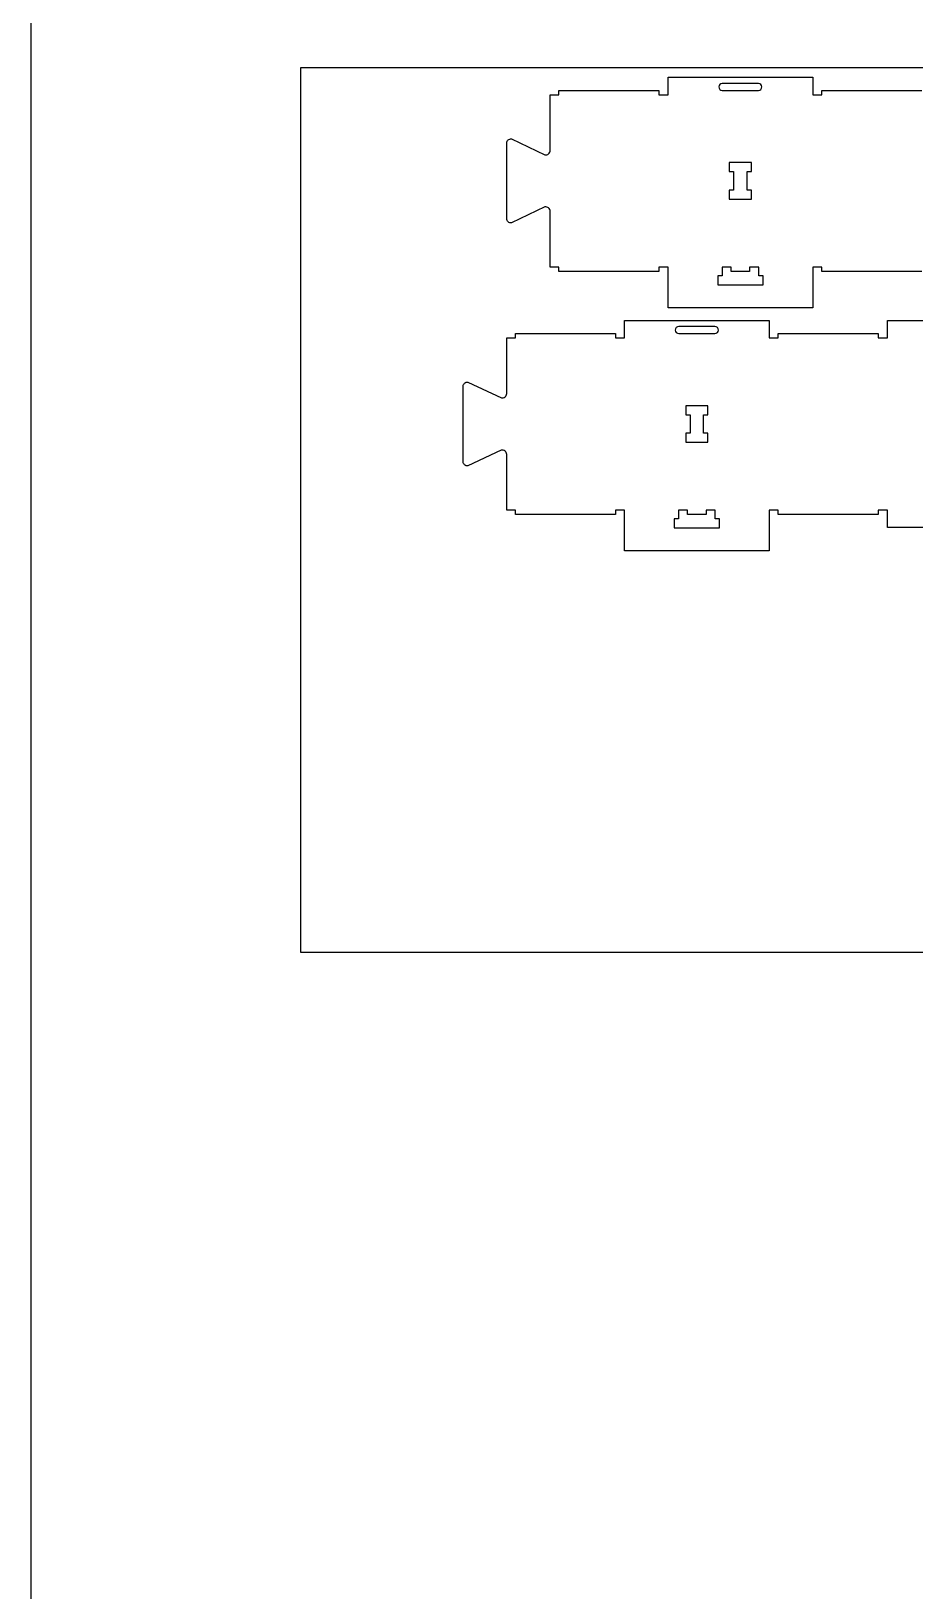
# Model space of a CAD drawing. Extents: x 2032 to 5216, y -27186 to -19593.
# Drawn here: x 2032 to 3251, y -25036 to -22887 of the extents above; entities that cross this region are included whole.
import ezdxf

# ---------------------------------------------------------------- set-up
doc = ezdxf.new("R2010")
doc.units = 0
for name, color, linetype in [('0_SHEET_SPRUCEPLY_2440X122', 1, 'CONTINUOUS'), ('3_ANYTOOL_CUTTHROUGH_INSID', 4, 'CONTINUOUS'), ('4_ANYTOOL_CUTTHROUGH_OUTSI', 5, 'CONTINUOUS'), ('DONOTCUT', 18, 'CONTINUOUS')]:
    doc.layers.add(name, color=color, linetype=linetype)

msp = doc.modelspace()

# ---------------------------------------------------------------- linework, layer by layer
at = {"layer": '0_SHEET_SPRUCEPLY_2440X122'}
msp.add_lwpolyline([(4843.9, -22936.7), (4843.9, -24156.7), (2403.9, -24156.7), (2403.9, -22936.7)], close=True, dxfattribs=at)
at = {"layer": '3_ANYTOOL_CUTTHROUGH_INSID', "color": 4}
for points in [[(3035.1, -22958.8), (2985.1, -22958.8, 1), (2985.1, -22968.3), (3035.1, -22968.3, 1)], [(2975.1, -23293.9), (2925.1, -23293.9, 1), (2925.1, -23303.4), (2975.1, -23303.4, 1)]]:
    msp.add_lwpolyline(points, format="xyb", close=True, dxfattribs=at)
for points in [[(3019.4, -23105.8), (3019.4, -23080.3), (3025.4, -23080.3), (3025.4, -23067.8), (2994.9, -23067.8), (2994.9, -23080.3), (3000.9, -23080.3), (3000.9, -23105.8), (2994.9, -23105.8), (2994.9, -23118.3), (3025.4, -23118.3), (3025.4, -23105.8)], [(2997.4, -23217.8), (2997.4, -23211.8), (2984.9, -23211.8), (2984.9, -23223.8), (2978.9, -23223.8), (2978.9, -23236.3), (3041.4, -23236.3), (3041.4, -23223.8), (3035.4, -23223.8), (3035.4, -23211.8), (3022.9, -23211.8), (3022.9, -23217.8)], [(2959.4, -23440.9), (2959.4, -23415.4), (2965.4, -23415.4), (2965.4, -23402.9), (2934.9, -23402.9), (2934.9, -23415.4), (2940.9, -23415.4), (2940.9, -23440.9), (2934.9, -23440.9), (2934.9, -23453.4), (2965.4, -23453.4), (2965.4, -23440.9)], [(2937.4, -23552.9), (2937.4, -23546.9), (2924.9, -23546.9), (2924.9, -23558.9), (2918.9, -23558.9), (2918.9, -23571.4), (2981.4, -23571.4), (2981.4, -23558.9), (2975.4, -23558.9), (2975.4, -23546.9), (2962.9, -23546.9), (2962.9, -23552.9)]]:
    msp.add_lwpolyline(points, close=True, dxfattribs=at)
at = {"layer": '4_ANYTOOL_CUTTHROUGH_OUTSI', "color": 5}
for points in [[(3260.4, -23217.8), (3122.4, -23217.8), (3122.4, -23211.8), (3109.9, -23211.8), (3109.9, -23267.8), (2910.4, -23267.8), (2910.4, -23211.8), (2897.9, -23211.8), (2897.9, -23217.8), (2759.9, -23217.8), (2759.9, -23211.8), (2747.9, -23211.8), (2747.9, -23135.1), (2747.9, -23135.1, 0.463455), (2740.6, -23129), (2740.6, -23129), (2740.6, -23129), (2694.6, -23150.8), (2694.6, -23150.8, -0.461625), (2687.9, -23145.2), (2687.9, -23040.9, -0.461625), (2694.6, -23035.2), (2740.6, -23057.1), (2740.6, -23057.1), (2740.6, -23057.1, 0.463455), (2747.9, -23051), (2747.9, -22974.3), (2759.9, -22974.3), (2759.9, -22968.3), (2897.9, -22968.3), (2897.9, -22974.3), (2910.4, -22974.3), (2910.4, -22950.3), (3109.9, -22950.3), (3109.9, -22974.3), (3122.4, -22974.3), (3122.4, -22968.3), (3260.4, -22968.3)], [(3287.4, -23570.9), (3212.9, -23570.9), (3212.9, -23546.9), (3200.4, -23546.9), (3200.4, -23552.9), (3062.4, -23552.9), (3062.4, -23546.9), (3049.9, -23546.9), (3049.9, -23602.9), (2850.4, -23602.9), (2850.4, -23546.9), (2837.9, -23546.9), (2837.9, -23552.9), (2699.9, -23552.9), (2699.9, -23546.9), (2687.9, -23546.9), (2687.9, -23470.2), (2687.9, -23470.2, 0.463455), (2680.6, -23464.1), (2680.6, -23464.1), (2680.5, -23464.1), (2634.5, -23485.9), (2634.5, -23485.9, -0.461625), (2627.9, -23480.3), (2627.9, -23376, -0.461625), (2634.5, -23370.4), (2680.6, -23392.2), (2680.6, -23392.2), (2680.6, -23392.2, 0.463455), (2687.9, -23386.1), (2687.9, -23309.4), (2699.9, -23309.4), (2699.9, -23303.4), (2837.9, -23303.4), (2837.9, -23309.4), (2850.4, -23309.4), (2850.4, -23309.2), (2850.4, -23285.4), (3049.9, -23285.4), (3049.9, -23309.4), (3062.4, -23309.4), (3062.4, -23303.4), (3200.4, -23303.4), (3200.4, -23309.4), (3212.9, -23309.4), (3212.9, -23285.4), (3287.4, -23285.4)]]:
    msp.add_lwpolyline(points, format="xyb", dxfattribs=at)
at = {"layer": 'DONOTCUT'}
msp.add_lwpolyline([(5215.6, -27186.1), (2032.2, -27186.1), (2032.2, -19592.7), (5215.6, -19592.7)], close=True, dxfattribs=at)

doc.saveas('drawing.dxf')
